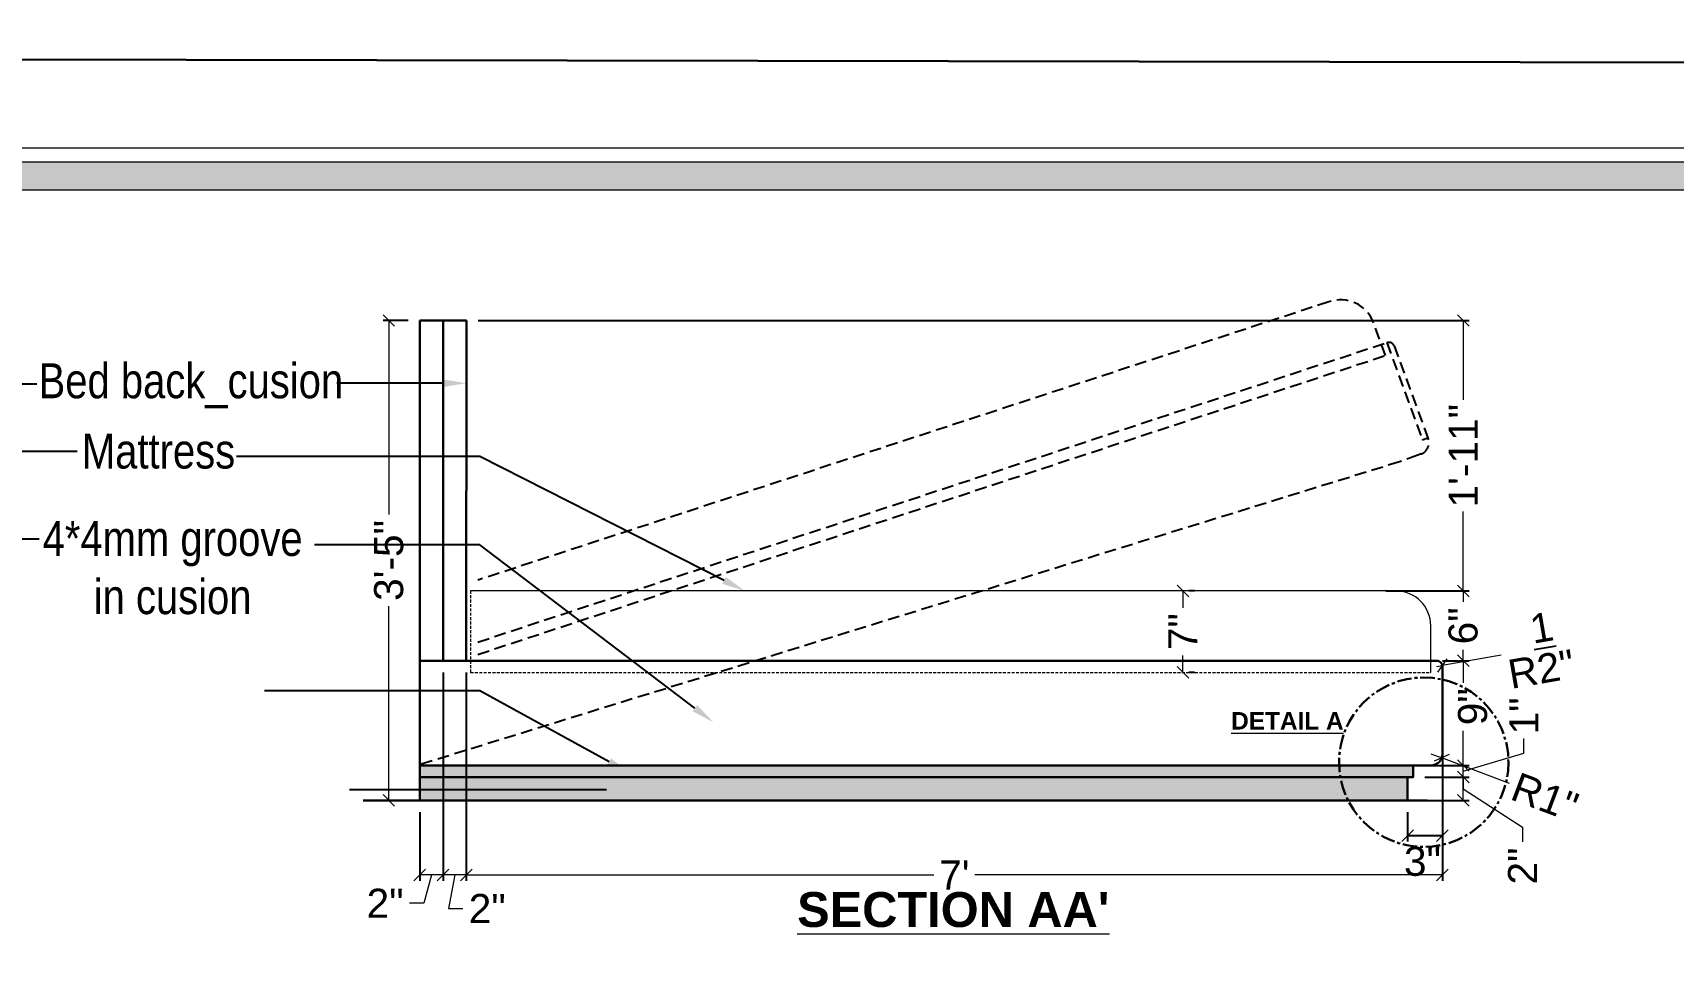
# Model space of a CAD drawing. Header units: millimetres. Extents: x 56222 to 3066687, y -650199 to -121287.
# Drawn here: x 132227 to 132368, y -183914.7 to -183835.7 of the extents above; entities that cross this region are included whole.
import ezdxf
from ezdxf import colors
from ezdxf.entities.mleader import LeaderData, LeaderLine
from ezdxf.math import Vec2, Vec3

# ---------------------------------------------------------------- set-up
doc = ezdxf.new("R2010")
doc.units = ezdxf.units.MM
doc.header["$MEASUREMENT"] = 0
doc.header["$PDMODE"] = 35
for name, pattern in [('00 . GROUND FLOOR$0$DASHED', [0.75, 0.5, -0.25]), ('00-Floor Plan$0$DASHED', [0.75, 0.5, -0.25]), ('CENTER', [2, 1.25, -0.25, 0.25, -0.25]), ('DASHEDX2', [1.5, 1, -0.5])]:
    doc.linetypes.add(name, pattern=pattern)
doc.layers.get('Defpoints').update_dxf_attribs({"color": 220})
for name, color, linetype, lineweight in [('$TD_AUDIT_GENERATED_(A0BDF17)', 32, 'Continuous', 30), ('DIM.', 250, 'Continuous', 13), ('dim05', 1, 'Continuous', 13), ('Dimension', 10, 'DASHEDX2', 20), ('FURNITURE', 32, 'Continuous', 9), ('SECTION ( SLAB PLine )', 104, 'Continuous', 30), ('Text', 7, 'Continuous', 15), ('TILE', 14, 'Continuous', 9), ('wall', 7, 'Continuous', 30)]:
    doc.layers.add(name, color=color, linetype=linetype, lineweight=lineweight)
doc.layers.add('AR HATCH-7', color=7, linetype='Continuous')
doc.styles.add('Arial', font='arial.ttf')
doc.styles.get("Standard").update_dxf_attribs({"font": 'arial.ttf', "height": 6})
doc.styles.add('style4', font='ARIALN.TTF')
doc.dimstyles.new('ISO-25', dxfattribs={"dimtxt": 2.5, "dimasz": 1, "dimexe": 0.5, "dimexo": 1, "dimtad": 0, "dimdec": 1, "dimlunit": 4, "dimtxsty": 'Standard', "dimblk": 'OBLIQUE', "dimcen": 2.5, "dimclrd": 1, "dimclre": 1, "dimclrt": 5, "dimadec": 0, "dimazin": 0, "dimtfac": 1, "dimtdec": 1, "dimtmove": 0, "dimatfit": 3, "dimfxl": 1, "dimlwd": -1, "dimarcsym": 0})

# ---------------------------------------------------------------- blocks, each defined once
blk = doc.blocks.new('_Oblique')
at = {"layer": 'wall', "color": 0, "lineweight": -2}
blk.add_line((-0.5, -0.5), (0.5, 0.5), dxfattribs=at)
blk = doc.blocks.new('*D221')
at = {"layer": 'Defpoints', "color": 0, "lineweight": 30, "transparency": 16777216}
for p in [(132348.12, -183895.61, 0), (132264.24, -183901.71, 0), (132264.24, -183908.12)]:
    blk.add_point(p, dxfattribs=at)
at = {"layer": 'dim05', "color": 1, "linetype": 'Continuous', "lineweight": -2, "transparency": 16777216}
for p, q in [((132348.12, -183896.61), (132348.12, -183908.62)), ((132264.24, -183902.71), (132264.24, -183908.62))]:
    blk.add_line(p, q, dxfattribs=at)
at = {"layer": 'dim05', "color": 1, "linetype": 'Continuous', "transparency": 16777216}
for p, q in [((132264.24, -183908.12), (132304.42, -183908.12)), ((132348.12, -183908.12), (132307.95, -183908.12))]:
    blk.add_line(p, q, dxfattribs=at)
at = {"layer": 'dim05', "color": 1, "transparency": 16777216, "rotation": 180}
blk.add_blockref('_Oblique', (132264.24, -183908.12), dxfattribs=at)
at = {"layer": 'dim05', "color": 1, "transparency": 16777216}
blk.add_blockref('_Oblique', (132348.12, -183908.12), dxfattribs=at)
at = {"layer": 'dim05', "color": 5, "lineweight": 25, "transparency": 16777216, "insert": (132306.18, -183908.12), "char_height": 2.5, "attachment_point": 5, "style": 'Arial'}
blk.add_mtext("7'", dxfattribs=at)
blk = doc.blocks.new('*D222')
at = {"layer": 'Defpoints', "color": 0, "lineweight": 30, "transparency": 16777216}
for p in [(132345.62, -183899.71, 0), (132349.91, -183899.71), (132345.13, -183901.71)]:
    blk.add_point(p, dxfattribs=at)
at = {"layer": 'dim05', "color": 1, "linetype": 'Continuous', "lineweight": -2, "transparency": 16777216}
for p, q in [((132346.62, -183899.71), (132350.41, -183899.71)), ((132346.13, -183901.71), (132350.41, -183901.71))]:
    blk.add_line(p, q, dxfattribs=at)
at = {"layer": 'dim05', "color": 1, "linetype": 'Continuous', "transparency": 16777216}
for p, q in [((132349.91, -183901.71), (132349.91, -183899.71)), ((132349.91, -183900.71), (132355.01, -183904.01)), ((132355.01, -183904.01), (132355.01, -183905.26))]:
    blk.add_line(p, q, dxfattribs=at)
at = {"layer": 'dim05', "color": 1, "transparency": 16777216}
for p, rotation in [((132349.91, -183899.71), 90), ((132349.91, -183901.71), 270)]:
    blk.add_blockref('_Oblique', p, dxfattribs=dict(at, rotation=rotation))
at = {"layer": 'dim05', "color": 5, "lineweight": 25, "transparency": 16777216, "insert": (132355.01, -183907.35), "char_height": 2.5, "attachment_point": 5, "rotation": 90, "style": 'Arial'}
blk.add_mtext('2"', dxfattribs=at)
blk = doc.blocks.new('*D223')
at = {"layer": 'Defpoints', "color": 0, "lineweight": 30, "transparency": 16777216}
for p in [(132347.44, -183889.71), (132349.91, -183889.71), (132347.13, -183898.71, 0)]:
    blk.add_point(p, dxfattribs=at)
at = {"layer": 'dim05', "color": 1, "linetype": 'Continuous', "lineweight": -2, "transparency": 16777216}
for p, q in [((132348.44, -183889.71), (132350.41, -183889.71)), ((132348.13, -183898.71), (132350.41, -183898.71))]:
    blk.add_line(p, q, dxfattribs=at)
at = {"layer": 'dim05', "color": 1, "linetype": 'Continuous', "transparency": 16777216}
for p, q in [((132349.91, -183889.71), (132349.91, -183891.6)), ((132349.91, -183898.71), (132349.91, -183895.73))]:
    blk.add_line(p, q, dxfattribs=at)
at = {"layer": 'dim05', "color": 1, "transparency": 16777216}
for p, rotation in [((132349.91, -183889.71), 90), ((132349.91, -183898.71), 270)]:
    blk.add_blockref('_Oblique', p, dxfattribs=dict(at, rotation=rotation))
at = {"layer": 'dim05', "color": 5, "lineweight": 25, "transparency": 16777216, "insert": (132350.73, -183893.66), "char_height": 2.5, "attachment_point": 5, "rotation": 90, "style": 'Arial'}
blk.add_mtext('9"', dxfattribs=at)
blk = doc.blocks.new('*D224')
at = {"layer": 'Defpoints', "color": 0, "lineweight": 30, "transparency": 16777216}
for p in [(132342.27, -183883.71), (132349.91, -183883.71), (132347.12, -183889.71)]:
    blk.add_point(p, dxfattribs=at)
at = {"layer": 'dim05', "color": 1, "linetype": 'Continuous', "lineweight": -2, "transparency": 16777216}
for p, q in [((132343.27, -183883.71), (132350.41, -183883.71)), ((132348.12, -183889.71), (132350.41, -183889.71))]:
    blk.add_line(p, q, dxfattribs=at)
at = {"layer": 'dim05', "color": 1, "linetype": 'Continuous', "transparency": 16777216}
for p, q in [((132349.91, -183883.71), (132349.91, -183884.64)), ((132349.91, -183889.71), (132349.91, -183888.78))]:
    blk.add_line(p, q, dxfattribs=at)
at = {"layer": 'dim05', "color": 1, "transparency": 16777216}
for p, rotation in [((132349.91, -183883.71), 90), ((132349.91, -183889.71), 270)]:
    blk.add_blockref('_Oblique', p, dxfattribs=dict(at, rotation=rotation))
at = {"layer": 'dim05', "color": 5, "lineweight": 25, "transparency": 16777216, "insert": (132349.91, -183886.71), "char_height": 2.5, "attachment_point": 5, "rotation": 90, "style": 'Arial'}
blk.add_mtext('6"', dxfattribs=at)
blk = doc.blocks.new('*D235')
at = {"layer": 'Defpoints', "color": 0, "lineweight": 30, "transparency": 16777216}
for p in [(132264.24, -183889.71), (132262.24, -183901.71), (132262.24, -183908.12)]:
    blk.add_point(p, dxfattribs=at)
at = {"layer": 'dim05', "color": 1, "linetype": 'Continuous', "lineweight": -2, "transparency": 16777216}
for p, q in [((132264.24, -183890.71), (132264.24, -183908.62)), ((132262.24, -183902.71), (132262.24, -183908.62))]:
    blk.add_line(p, q, dxfattribs=at)
at = {"layer": 'dim05', "color": 1, "linetype": 'Continuous', "transparency": 16777216}
for p, q in [((132264.24, -183908.12), (132262.24, -183908.12)), ((132263.24, -183908.12), (132262.7, -183911)), ((132262.7, -183911), (132263.95, -183911))]:
    blk.add_line(p, q, dxfattribs=at)
at = {"layer": 'dim05', "color": 1, "transparency": 16777216, "rotation": 180}
blk.add_blockref('_Oblique', (132262.24, -183908.12), dxfattribs=at)
at = {"layer": 'dim05', "color": 1, "transparency": 16777216}
blk.add_blockref('_Oblique', (132264.24, -183908.12), dxfattribs=at)
at = {"layer": 'dim05', "color": 5, "lineweight": 25, "transparency": 16777216, "insert": (132266.04, -183911), "char_height": 2.5, "attachment_point": 5, "style": 'Arial'}
blk.add_mtext('2"', dxfattribs=at)
blk = doc.blocks.new('*D271')
at = {"layer": 'Defpoints', "color": 0, "lineweight": 30, "transparency": 16777216}
for p in [(132262.24, -183889.71), (132260.24, -183901.71), (132260.24, -183908.12)]:
    blk.add_point(p, dxfattribs=at)
at = {"layer": 'dim05', "color": 1, "linetype": 'Continuous', "lineweight": -2, "transparency": 16777216}
for p, q in [((132262.24, -183890.71), (132262.24, -183908.62)), ((132260.24, -183902.71), (132260.24, -183908.62))]:
    blk.add_line(p, q, dxfattribs=at)
at = {"layer": 'dim05', "color": 1, "linetype": 'Continuous', "transparency": 16777216}
for p, q in [((132262.24, -183908.12), (132260.24, -183908.12)), ((132261.24, -183908.12), (132260.6, -183910.55)), ((132260.6, -183910.55), (132259.35, -183910.55))]:
    blk.add_line(p, q, dxfattribs=at)
at = {"layer": 'dim05', "color": 1, "transparency": 16777216, "rotation": 180}
blk.add_blockref('_Oblique', (132260.24, -183908.12), dxfattribs=at)
at = {"layer": 'dim05', "color": 1, "transparency": 16777216}
blk.add_blockref('_Oblique', (132262.24, -183908.12), dxfattribs=at)
at = {"layer": 'dim05', "color": 5, "lineweight": 25, "transparency": 16777216, "insert": (132257.26, -183910.55), "char_height": 2.5, "attachment_point": 5, "style": 'Arial'}
blk.add_mtext('2"', dxfattribs=at)
blk = doc.blocks.new('*D272')
at = {"layer": 'Defpoints', "color": 0, "lineweight": 30, "transparency": 16777216}
for p in [(132260.24, -183860.47, 0), (132257.58, -183901.71), (132260.24, -183901.71)]:
    blk.add_point(p, dxfattribs=at)
at = {"layer": 'dim05', "color": 1, "linetype": 'Continuous', "lineweight": -2, "transparency": 16777216}
for p, q in [((132259.24, -183860.47), (132257.08, -183860.47)), ((132259.24, -183901.71), (132257.08, -183901.71))]:
    blk.add_line(p, q, dxfattribs=at)
at = {"layer": 'dim05', "color": 1, "linetype": 'Continuous', "transparency": 16777216}
for p, q in [((132257.58, -183860.47), (132257.58, -183877.14)), ((132257.58, -183901.71), (132257.58, -183885.03))]:
    blk.add_line(p, q, dxfattribs=at)
at = {"layer": 'dim05', "color": 1, "transparency": 16777216}
for p, rotation in [((132257.58, -183860.47), 90), ((132257.58, -183901.71), 270)]:
    blk.add_blockref('_Oblique', p, dxfattribs=dict(at, rotation=rotation))
at = {"layer": 'dim05', "color": 5, "lineweight": 25, "transparency": 16777216, "insert": (132257.58, -183881.09), "char_height": 2.5, "attachment_point": 5, "rotation": 90, "style": 'Arial'}
blk.add_mtext('3\'-5"', dxfattribs=at)
blk = doc.blocks.new('*D273')
at = {"layer": 'Defpoints', "color": 0, "lineweight": 30, "transparency": 16777216}
for p in [(132345.62, -183898.71), (132349.91, -183898.71), (132345.62, -183899.71)]:
    blk.add_point(p, dxfattribs=at)
at = {"layer": 'dim05', "color": 1, "linetype": 'Continuous', "transparency": 16777216}
for p, q in [((132355.12, -183897.65), (132355.12, -183896.4)), ((132349.91, -183899.21), (132355.12, -183897.65)), ((132349.91, -183898.71), (132349.91, -183897.71)), ((132349.91, -183899.71), (132349.91, -183898.71)), ((132349.91, -183899.71), (132349.91, -183898.71)), ((132349.91, -183899.71), (132349.91, -183900.71))]:
    blk.add_line(p, q, dxfattribs=at)
at = {"layer": 'dim05', "color": 1, "linetype": 'Continuous', "lineweight": -2, "transparency": 16777216}
for p, q in [((132346.62, -183898.71), (132350.41, -183898.71)), ((132346.62, -183899.71), (132350.41, -183899.71))]:
    blk.add_line(p, q, dxfattribs=at)
at = {"layer": 'dim05', "color": 1, "transparency": 16777216}
for p, rotation in [((132349.91, -183898.71), 270), ((132349.91, -183899.71), 90)]:
    blk.add_blockref('_Oblique', p, dxfattribs=dict(at, rotation=rotation))
at = {"layer": 'dim05', "color": 5, "lineweight": 25, "transparency": 16777216, "insert": (132355.12, -183894.45), "char_height": 2.5, "attachment_point": 5, "rotation": 90, "style": 'Arial'}
blk.add_mtext('1"', dxfattribs=at)
blk = doc.blocks.new('*D274')
at = {"layer": 'Defpoints', "color": 0, "lineweight": 30, "transparency": 16777216}
for p in [(132264.25, -183860.47, 0), (132349.91, -183860.47), (132342.27, -183883.71, 0)]:
    blk.add_point(p, dxfattribs=at)
at = {"layer": 'dim05', "color": 1, "linetype": 'Continuous', "lineweight": -2, "transparency": 16777216}
for p, q in [((132265.25, -183860.47), (132350.41, -183860.47)), ((132343.27, -183883.71), (132350.41, -183883.71))]:
    blk.add_line(p, q, dxfattribs=at)
at = {"layer": 'dim05', "color": 1, "linetype": 'Continuous', "transparency": 16777216}
for p, q in [((132349.91, -183860.47), (132349.91, -183867.29)), ((132349.91, -183883.71), (132349.91, -183876.89))]:
    blk.add_line(p, q, dxfattribs=at)
at = {"layer": 'dim05', "color": 1, "transparency": 16777216}
for p, rotation in [((132349.91, -183860.47), 90), ((132349.91, -183883.71), 270)]:
    blk.add_blockref('_Oblique', p, dxfattribs=dict(at, rotation=rotation))
at = {"layer": 'dim05', "color": 5, "lineweight": 25, "transparency": 16777216, "insert": (132349.91, -183872.09), "char_height": 2.5, "attachment_point": 5, "rotation": 90, "style": 'Arial'}
blk.add_mtext('1\'-11"', dxfattribs=at)
blk = doc.blocks.new('*D275')
at = {"layer": 'Defpoints', "color": 0, "lineweight": 30, "transparency": 16777216}
for p in [(132325.82, -183883.71, 0), (132325.82, -183890.71, 0), (132325.82, -183890.71)]:
    blk.add_point(p, dxfattribs=at)
at = {"layer": 'dim05', "color": 1, "linetype": 'Continuous', "transparency": 16777216}
for p, q in [((132325.82, -183883.71), (132325.82, -183885.16)), ((132325.82, -183890.71), (132325.82, -183889.26))]:
    blk.add_line(p, q, dxfattribs=at)
at = {"layer": 'dim05', "color": 1, "linetype": 'Continuous', "lineweight": -2, "transparency": 16777216}
for p, q in [((132326.82, -183883.71), (132326.32, -183883.71)), ((132326.82, -183890.71), (132326.32, -183890.71))]:
    blk.add_line(p, q, dxfattribs=at)
at = {"layer": 'dim05', "color": 1, "transparency": 16777216}
for p, rotation in [((132325.82, -183883.71), 90), ((132325.82, -183890.71), 270)]:
    blk.add_blockref('_Oblique', p, dxfattribs=dict(at, rotation=rotation))
at = {"layer": 'dim05', "color": 5, "lineweight": 25, "transparency": 16777216, "insert": (132325.82, -183887.21), "char_height": 2.5, "attachment_point": 5, "rotation": 90, "style": 'Arial'}
blk.add_mtext('7"', dxfattribs=at)
blk = doc.blocks.new('*D276')
at = {"layer": 'Defpoints', "color": 0, "lineweight": 30, "transparency": 16777216}
for p in [(132347.13, -183897.71, 0), (132348.06, -183898.06, 0)]:
    blk.add_point(p, dxfattribs=at)
at = {"layer": 'dim05', "color": 1, "linetype": 'Continuous', "transparency": 16777216}
for p in [(132347.13, -183897.71), (132353.89, -183900.26)]:
    blk.add_line(p, (132348.06, -183898.06), dxfattribs=at)
at = {"layer": 'dim05', "color": 1, "transparency": 16777216, "rotation": 159.3463741558483}
blk.add_blockref('_Oblique', (132348.06, -183898.06), dxfattribs=at)
at = {"layer": 'dim05', "color": 5, "lineweight": 25, "transparency": 16777216, "insert": (132356.94, -183901.41), "char_height": 2.5, "attachment_point": 5, "rotation": 339.3464, "style": 'Arial'}
blk.add_mtext('R1"', dxfattribs=at)
blk = doc.blocks.new('*D277')
at = {"layer": 'Defpoints', "color": 0, "lineweight": 30, "transparency": 16777216}
for p in [(132347.62, -183890.21, 0), (132348.11, -183890.12, 0)]:
    blk.add_point(p, dxfattribs=at)
at = {"layer": 'dim05', "color": 1, "linetype": 'Continuous', "transparency": 16777216}
for p in [(132353.16, -183889.24), (132347.62, -183890.21)]:
    blk.add_line(p, (132348.11, -183890.12), dxfattribs=at)
at = {"layer": 'dim05', "color": 1, "transparency": 16777216, "rotation": 189.8834094485839}
blk.add_blockref('_Oblique', (132348.11, -183890.12), dxfattribs=at)
at = {"layer": 'dim05', "color": 5, "lineweight": 25, "transparency": 16777216, "insert": (132356.32, -183888.69), "char_height": 2.5, "attachment_point": 5, "rotation": 9.8834, "style": 'Arial'}
blk.add_mtext('R{\\H1x;\\S1/2;}"', dxfattribs=at)

msp = doc.modelspace()

# ---------------------------------------------------------------- hatches: boundary and pattern name
at = {"layer": 'AR HATCH-7', "lineweight": 30, "true_color": 0xc8c92d}
h = msp.add_hatch(color=52, dxfattribs=at)
h.dxf.hatch_style = 1
h.paths.add_polyline_path([(132345.62, -183898.71), (132260.24, -183898.71), (132260.24, -183899.71), (132345.62, -183899.71)])
at = {"layer": 'AR HATCH-7', "lineweight": 30, "true_color": 0x884a2d, "transparency": 33554687}
h = msp.add_hatch(color=27, dxfattribs=at)
h.dxf.hatch_style = 1
h.paths.add_polyline_path([(132345.13, -183899.71), (132260.24, -183899.71), (132260.24, -183901.71), (132345.13, -183901.71)])
at = {"layer": 'Dimension', "linetype": 'Continuous', "true_color": 0xd39e00}
h = msp.add_hatch(color=42, dxfattribs=at)
h.paths.add_polyline_path([(132076.96, -183846.82), (132076.96, -184088.55), (132420.37, -184088.55), (132420.37, -183846.82)])
h.paths.add_polyline_path([(132079.37, -183849.23), (132417.96, -183849.23), (132417.96, -184086.14), (132079.37, -184086.14)], flags=16)

# ---------------------------------------------------------------- linework, layer by layer
at = {"layer": '$TD_AUDIT_GENERATED_(A0BDF17)', "linetype": '00 . GROUND FLOOR$0$DASHED', "lineweight": 25, "ltscale": 2}
for p, q in [((132338.35, -183858.87, 0), (132265.24, -183882.78, 0)), ((132343.22, -183863.48, 0), (132342.2, -183860.67, 0)), ((132343.35, -183862.37, 0), (132346.39, -183870.72, 0)), ((132265.24, -183889.16, 0), (132343.22, -183863.48, 0)), ((132346.39, -183870.72, 0), (132346.86, -183870.55, 0)), ((132344.43, -183872.62, 0), (132260.24, -183898.64, 0))]:
    msp.add_line(p, q, dxfattribs=at)
msp.add_lwpolyline([(132265.24, -183888.1), (132343.35, -183862.37)], dxfattribs=at)
at = {"layer": '$TD_AUDIT_GENERATED_(A0BDF17)', "linetype": '00 . GROUND FLOOR$0$DASHED', "lineweight": 25, "ltscale": 2, "elevation": 0}
msp.add_lwpolyline([(132343.98, -183862.64), (132346.9, -183870.66, -0.414214), (132346.3, -183871.94), (132346.02, -183872.04), (132344.43, -183872.62)], format="xyb", dxfattribs=at)
at = {"layer": '$TD_AUDIT_GENERATED_(A0BDF17)', "linetype": '00 . GROUND FLOOR$0$DASHED', "lineweight": 25, "ltscale": 2}
for centre, radius, start in [((132339.38, -183861.69, 0), 3, 20), ((132343.52, -183862.85, 0), 0.501, 16.4199)]:
    msp.add_arc(centre, radius, start, 110, dxfattribs=at)
at = {"layer": 'dim05', "color": 242, "linetype": 'CENTER', "lineweight": 30, "true_color": 0xcd2027}
msp.add_circle((132346.52, -183898.43), 7.28, dxfattribs=at)
at = {"layer": 'Dimension', "color": 42, "linetype": 'Continuous', "true_color": 0xd39e00}
for points in [[(132075.75, -183845.62), (132421.58, -183845.62), (132421.58, -184089.75), (132075.75, -184089.75)], [(132076.96, -183846.82), (132420.37, -183846.82), (132420.37, -184088.55), (132076.96, -184088.55)], [(132079.37, -183849.23), (132417.96, -183849.23), (132417.96, -184086.14), (132079.37, -184086.14)]]:
    msp.add_lwpolyline(points, close=True, dxfattribs=at)
at = {"layer": 'FURNITURE', "lineweight": 30, "ltscale": 0.5}
for p, q in [((132260.24, -183860.47), (132260.24, -183901.71, 0)), ((132260.24, -183860.47, 0), (132264.25, -183860.47, 0)), ((132262.25, -183860.47, 0), (132262.24, -183889.71, 0)), ((132264.25, -183860.47, 0), (132264.24, -183889.71))]:
    msp.add_line(p, q, dxfattribs=at)
at = {"layer": 'FURNITURE', "lineweight": 5, "ltscale": 0.5}
for p, q in [((132344.12, -183883.71, 0), (132264.61, -183883.71, 0)), ((132347.12, -183890.71, 0), (132347.12, -183886.71, 0))]:
    msp.add_line(p, q, dxfattribs=at)
at = {"layer": 'FURNITURE', "linetype": '00-Floor Plan$0$DASHED', "lineweight": 5, "ltscale": 0.5}
for p, q in [((132264.61, -183883.71, 0), (132264.61, -183890.71, 0)), ((132264.61, -183890.71, 0), (132347.12, -183890.71, 0))]:
    msp.add_line(p, q, dxfattribs=at)
at = {"layer": 'FURNITURE', "lineweight": 30, "ltscale": 0.5}
for points in [[(132260.24, -183889.71), (132347.62, -183889.71)], [(132345.13, -183898.71), (132260.24, -183898.71), (132260.24, -183901.71), (132345.13, -183901.71), (132345.13, -183899.71)]]:
    msp.add_lwpolyline(points, dxfattribs=at)
at = {"layer": 'FURNITURE', "lineweight": 30, "ltscale": 0.5, "elevation": 0}
msp.add_lwpolyline([(132348.12, -183890.18), (132348.13, -183897.71, -0.414214), (132347.13, -183898.71), (132346.83, -183898.71), (132345.13, -183898.71)], format="xyb", dxfattribs=at)
at = {"layer": 'FURNITURE', "lineweight": 30}
msp.add_lwpolyline([(132260.24, -183898.71), (132345.62, -183898.71), (132345.62, -183899.71), (132260.24, -183899.71)], close=True, dxfattribs=at)
at = {"layer": 'FURNITURE', "lineweight": 5, "ltscale": 0.5}
msp.add_arc((132344.12, -183886.71, 0), 3, 0, 90, dxfattribs=at)
at = {"layer": 'FURNITURE', "lineweight": 30, "ltscale": 0.5}
msp.add_arc((132347.62, -183890.21, 0), 0.501, 356.4199, 90, dxfattribs=at)
at = {"layer": 'SECTION ( SLAB PLine )', "color": 1}
msp.add_line((132346.81, -183901.71), (132255.37, -183901.71), dxfattribs=at)
at = {"layer": 'TILE', "color": 3, "lineweight": 30}
msp.add_lwpolyline([(130964.58, -183835.75), (133130.68, -183839.68), (133130.68, -184636.78), (130964.58, -184632.85)], close=True, dxfattribs=at)

# ---------------------------------------------------------------- texts
at = {"layer": 'DIM.', "color": 1, "attachment_point": 1}
for s, insert, char_height in [('{\\fArial|b1|i0|c0|p34;\\LDETAIL A}', (132329.97, -183894.12), 1.5), ("{\\fArial|b1|i0|c0|p34;\\LSECTION AA'}", (132292.67, -183909.59), 3)]:
    msp.add_mtext_dynamic_manual_height_columns(s, width=111.5588, gutter_width=1, heights=[0], dxfattribs=dict(at, insert=insert, char_height=char_height))

# ---------------------------------------------------------------- dimensions: what is measured, and where the dimension line sits
at = {"layer": 'dim05', "color": 27, "lineweight": 25, "true_color": 0x7d5120}
for base, p1, p2, picture, middle in [((132257.58, -183901.71), (132260.24, -183860.47, 0), (132260.24, -183901.71), '*D272', (132257.58, -183881.09)), ((132349.91, -183860.47), (132342.27, -183883.71, 0), (132264.25, -183860.47, 0), '*D274', (132349.91, -183872.09)), ((132325.82, -183890.71), (132325.82, -183883.71, 0), (132325.82, -183890.71, 0), '*D275', (132325.82, -183887.21)), ((132349.91, -183883.71, 0), (132347.12, -183889.71, 0), (132342.27, -183883.71, 0), '*D224', (132349.91, -183886.71, 0)), ((132349.91, -183898.71), (132345.62, -183899.71), (132345.62, -183898.71), '*D273', (132355.12, -183895.77))]:
    dim = msp.add_linear_dim(base=base, p1=p1, p2=p2, angle=90, dimstyle='ISO-25', override={"dimtxsty": 'Arial', "dimtmove": 1}, dxfattribs=at)
    dim.commit()
    dim.dimension.update_dxf_attribs({"geometry": picture, "text_midpoint": middle})
for center, mpoint, picture, middle in [((132347.62, -183890.21, 0), (132348.11, -183890.12, 0), '*D277', (132356.32, -183888.69)), ((132347.13, -183897.71, 0), (132348.06, -183898.06, 0), '*D276', (132356.94, -183901.41))]:
    dim = msp.add_radius_dim(center=center, mpoint=mpoint, dimstyle='ISO-25', override={"dimtxsty": 'Arial', "dimtmove": 1}, dxfattribs=at)
    dim.commit()
    dim.dimension.update_dxf_attribs({"geometry": picture, "text_midpoint": middle, "dimtype": 164})
for base, p1, p2, picture, middle in [((132349.91, -183889.71, 0), (132347.13, -183898.71), (132347.44, -183889.71, 0), '*D223', (132350.73, -183893.66, 0)), ((132349.91, -183899.71, 0), (132345.13, -183901.71, 0), (132345.62, -183899.71), '*D222', (132355.01, -183905.89, 0))]:
    dim = msp.add_linear_dim(base=base, p1=p1, p2=p2, angle=90, dimstyle='ISO-25', override={"dimtxsty": 'Arial', "dimtmove": 1}, dxfattribs=at)
    dim.commit()
    dim.dimension.update_dxf_attribs({"geometry": picture, "text_midpoint": middle, "dimtype": 160})
for base, p1, p2, picture, middle in [((132260.24, -183908.12), (132262.24, -183889.71), (132260.24, -183901.71), '*D271', (132258.72, -183910.55)), ((132262.24, -183908.12), (132264.24, -183889.71), (132262.24, -183901.71), '*D235', (132264.58, -183911))]:
    dim = msp.add_linear_dim(base=base, p1=p1, p2=p2, dimstyle='ISO-25', override={"dimtxsty": 'Arial', "dimtmove": 1}, dxfattribs=at)
    dim.commit()
    dim.dimension.update_dxf_attribs({"geometry": picture, "text_midpoint": middle, "dimtype": 160})
dim = msp.add_linear_dim(base=(132264.24, -183908.12, 0), p1=(132348.12, -183895.61, 0), p2=(132264.24, -183901.71), dimstyle='ISO-25', override={"dimtxsty": 'Arial', "dimtmove": 1}, dxfattribs=at)
dim.commit()
dim.dimension.update_dxf_attribs({"geometry": '*D221', "text_midpoint": (132306.18, -183908.12, 0)})
msp.add_linear_dim(base=(132348.12, -183904.74, 0), p1=(132345.13, -183901.71, 0), p2=(132348.12, -183895.23, 0), location=(132346.41, -183906.96, 0), dimstyle='ISO-25', override={"dimtxsty": 'Arial', "dimtmove": 1}, dxfattribs=at).render()

# ---------------------------------------------------------------- leaders
at = {"layer": 'Text', "color": 1, "lineweight": 0, "ltscale": 20}
ml = msp.add_multileader_mtext('Standard', dxfattribs=at)
ml.set_content('Bed back_cusion', color=1, style='style4')
ml.set_leader_properties()
ml.build(insert=Vec2(0, 0))
ml.multileader.update_dxf_attribs({"dogleg_length": 2.02, "arrow_head_size": 2})
ctx = ml.context
ctx.base_point, ctx.char_height, ctx.arrow_head_size, ctx.landing_gap_size, ctx.plane_origin = Vec3(132227.33, -183865.91), 3, 2, 0.4, Vec3(132157.62, -183865.91)
ctx.text_align_type = 1
notes = []
notes.append((ctx, [(0, (1, 1, 0), (132219.97, -183865.91), (1, 0), 7.36, [(1, [(132198.05, -183865.91), (132175.22, -183865.91)], 0, [])])]))
ctx.mtext.insert, ctx.mtext.alignment = Vec3(132240.57, -183864.15), 2
ml = msp.add_multileader_mtext('Standard', dxfattribs=at)
ml.set_content('', color=1, style='style4')
ml.set_leader_properties()
ml.build(insert=Vec2(0, 0))
ml.multileader.update_dxf_attribs({"dogleg_length": 7.36, "arrow_head_size": 2})
ctx = ml.context
ctx.base_point, ctx.char_height, ctx.arrow_head_size, ctx.landing_gap_size, ctx.plane_origin = Vec3(132252.31, -183865.86), 3, 2, 0.4, Vec3(132266.86, -183865.86)
ctx.text_align_type = 1
notes.append((ctx, [(0, (1, 1, 0), (132255.04, -183865.86), (-1, 0), 1.93, [(0, [(132264.23, -183865.86)], 0, [])])]))
ctx.mtext.insert, ctx.mtext.alignment = Vec3(132252.71, -183864.36), 2
ml = msp.add_multileader_mtext('Standard', dxfattribs=at)
ml.set_content('Mattress', color=1, style='style4')
ml.set_leader_properties()
ml.build(insert=Vec2(0, 0))
ml.multileader.update_dxf_attribs({"dogleg_length": 2.02, "arrow_head_size": 2})
ctx = ml.context
ctx.base_point, ctx.char_height, ctx.arrow_head_size, ctx.landing_gap_size, ctx.plane_origin = Vec3(132230.8, -183871.71), 3, 2, 0.4, Vec3(132157.3, -183882.14)
notes.append((ctx, [(0, (1, 1, 0), (132203.26, -183871.71), (1, 0), 27.55, [(0, [(132174.74, -183885.77)], 0, [])])]))
ctx.mtext.insert = Vec3(132231.2, -183870.19)
ml = msp.add_multileader_mtext('Standard', dxfattribs=at)
ml.set_content('', color=1, style='style4')
ml.set_leader_properties()
ml.build(insert=Vec2(0, 0))
ml.multileader.update_dxf_attribs({"dogleg_length": 7.36, "arrow_head_size": 2})
ctx = ml.context
ctx.base_point, ctx.char_height, ctx.arrow_head_size, ctx.landing_gap_size, ctx.plane_origin = Vec3(132243.69, -183872.17), 3, 2, 0.4, Vec3(132266.86, -183872.17)
ctx.text_align_type = 1
notes.append((ctx, [(0, (1, 1, 0), (132265.41, -183872.17), (-1, 0), 20.92, [(0, [(132288.18, -183883.71)], 0, [])])]))
ctx.mtext.insert, ctx.mtext.alignment = Vec3(132244.09, -183870.67), 2
ml = msp.add_multileader_mtext('Standard', dxfattribs=at)
ml.set_content('\\A1;4*4mm groove \\Pin cusion', color=1, style='style4')
ml.set_leader_properties()
ml.build(insert=Vec2(0, 0))
ml.multileader.update_dxf_attribs({"dogleg_length": 2.02, "arrow_head_size": 2})
ctx = ml.context
ctx.base_point, ctx.char_height, ctx.arrow_head_size, ctx.landing_gap_size, ctx.plane_origin = Vec3(132227.52, -183879.23), 3, 2, 0.4, Vec3(132157.3, -183880.72)
ctx.text_align_type = 1
notes.append((ctx, [(0, (1, 1, 0), (132210.06, -183879.23), (1, 0), 17.46, [(0, [(132182.14, -183893.91)], 0, [])])]))
ctx.mtext.insert, ctx.mtext.alignment = Vec3(132239, -183877.7), 2
ml = msp.add_multileader_mtext('Standard', dxfattribs=at)
ml.set_content('', color=1, style='style4')
ml.set_leader_properties()
ml.build(insert=Vec2(0, 0))
ml.multileader.update_dxf_attribs({"dogleg_length": 7.36, "arrow_head_size": 2})
ctx = ml.context
ctx.base_point, ctx.char_height, ctx.arrow_head_size, ctx.landing_gap_size, ctx.plane_origin = Vec3(132250.4, -183879.74), 3, 2, 0.4, Vec3(132266.86, -183879.74)
ctx.text_align_type = 1
notes.append((ctx, [(0, (1, 1, 0), (132265.41, -183879.74), (-1, 0), 14.21, [(0, [(132285.48, -183895)], 0, [])])]))
ctx.mtext.insert, ctx.mtext.alignment = Vec3(132250.8, -183878.24), 2
ml = msp.add_multileader_mtext('Standard', dxfattribs=at)
ml.set_content('', color=1, style='style4')
ml.set_leader_properties()
ml.build(insert=Vec2(0, 0))
ml.multileader.update_dxf_attribs({"dogleg_length": 7.36, "arrow_head_size": 2})
ctx = ml.context
ctx.base_point, ctx.char_height, ctx.arrow_head_size, ctx.landing_gap_size, ctx.plane_origin = Vec3(132246.1, -183892.3), 3, 2, 0.4, Vec3(132266.86, -183892.3)
ctx.text_align_type = 1
notes.append((ctx, [(0, (1, 1, 0), (132265.41, -183892.3), (-1, 0), 18.5, [(0, [(132278.28, -183899.35)], 0, [])])]))
ctx.mtext.insert, ctx.mtext.alignment = Vec3(132246.5, -183890.8), 2
ml = msp.add_multileader_mtext('Standard', dxfattribs=at)
ml.set_content('', color=1, style='style4')
ml.set_leader_properties()
ml.build(insert=Vec2(0, 0))
ml.multileader.update_dxf_attribs({"dogleg_length": 7.36, "arrow_head_size": 2})
ctx = ml.context
ctx.base_point, ctx.char_height, ctx.arrow_head_size, ctx.landing_gap_size, ctx.plane_origin = Vec3(132253.39, -183900.81), 3, 2, 0.4, Vec3(132266.86, -183900.81)
ctx.text_align_type = 1
notes.append((ctx, [(0, (1, 1, 0), (132263.35, -183900.81), (-1, 0), 9.16, [(0, [(132278.28, -183900.81)], 0, [])])]))
ctx.mtext.insert, ctx.mtext.alignment = Vec3(132253.79, -183899.31), 2
for ctx, leaders in notes:
    for number, flags, end, landing, length, lines in leaders:
        leader = LeaderData()
        leader.index, (leader.has_last_leader_line, leader.has_dogleg_vector, leader.attachment_direction) = number, flags
        leader.last_leader_point, leader.dogleg_vector, leader.dogleg_length = Vec3(end), Vec3(landing), length
        for number, points, colour, breaks in lines:
            line = LeaderLine()
            line.index, line.vertices, line.color, line.breaks = number, Vec3.list(points), colors.encode_raw_color(colour), breaks
            leader.lines.append(line)
        ctx.leaders.append(leader)

doc.saveas('drawing.dxf')
